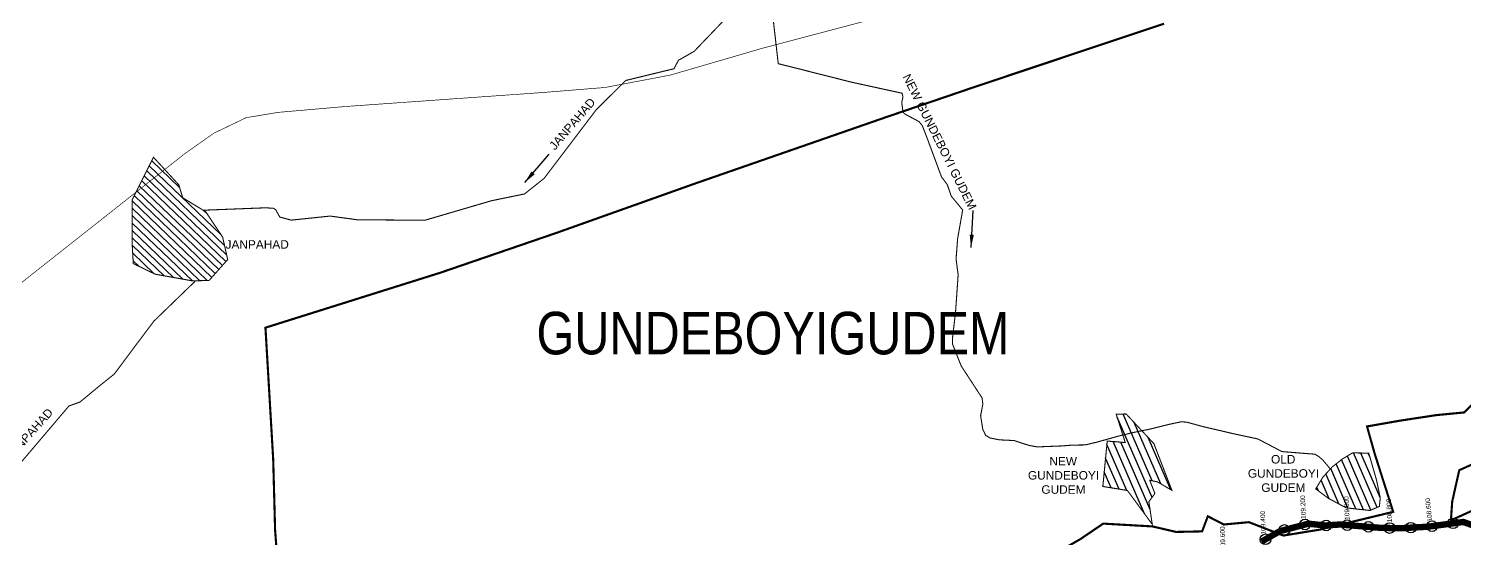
# Model space of a CAD drawing. Header units: millimetres. Extents: x 345922 to 402103, y 1833175 to 1858598.
# Drawn here: x 363290 to 370049, y 1850468 to 1852864 of the extents above; entities that cross this region are included whole.
import ezdxf

# ---------------------------------------------------------------- set-up
doc = ezdxf.new("R2010")
doc.units = ezdxf.units.MM
doc.header["$PDMODE"] = 32
doc.header["$PDSIZE"] = 50
doc.linetypes.add('JIS_02_1.0', pattern=[2, 1, -1])
for name, color, linetype in [('BND', 160, 'Continuous'), ('FRL', 3, 'Continuous'), ('points', 161, 'Continuous'), ('ROADS', 10, 'Continuous'), ('VILLAGE AREA', 44, 'Continuous'), ('VILLAGE NAMES', 7, 'Continuous')]:
    doc.layers.add(name, color=color, linetype=linetype)
doc.styles.get("Standard").update_dxf_attribs({"font": 'arial.ttf'})
doc.styles.add('style1', font='')
doc.styles.get('style1').set_extended_font_data('Bahnschrift Condensed')
doc.linetypes.add('TRACKS', pattern='A,0.15,[130,ltypeshp.shx,S=0.25,R=0,X=0,Y=0],0.15', length=0.3)
doc.dimstyles.get("Standard").update_dxf_attribs({"dimtxt": 0.18, "dimasz": 0.18, "dimexe": 0.18, "dimexo": 0.0625, "dimgap": 0.09, "dimtad": 0, "dimtih": 1, "dimtoh": 1, "dimdec": 4, "dimzin": 0, "dimdsep": 46, "dimtxsty": 'Standard', "dimcen": 0.09, "dimadec": 0, "dimazin": 0, "dimtfac": 1, "dimtdec": 4, "dimtofl": 0, "dimtmove": 0, "dimatfit": 3, "dimfxl": 1, "dimtolj": 1, "dimtzin": 0, "dimarcsym": 0})
pattern_1 = [(113.5464313, (0, 0), (-29.1063882, -12.6838743), [])]

msp = doc.modelspace()

# ---------------------------------------------------------------- hatches: boundary and pattern name
at = {"layer": 'VILLAGE AREA'}
h = msp.add_hatch(dxfattribs=at)
h.set_pattern_fill('ANSI31', color=256, scale=200, angle=91.19042, style=0)
h.set_pattern_definition([(136.1904153, (-391.318, 34.695), (-17.3065976, -18.0411108), [])])
h.paths.add_polyline_path([(363877.6, 1852259.2), (363777, 1852058.3), (363777, 1851854.8), (363782.3, 1851759.6), (363885.5, 1851709.4), (364062.8, 1851677.7), (364139.6, 1851680.3), (364226.9, 1851778.1), (364203.1, 1851883.9), (364123.7, 1852002.8), (364015.2, 1852068.9), (363996.7, 1852129.7)])
h = msp.add_hatch(dxfattribs=at)
h.set_pattern_fill('ANSI31,_O', color=256, scale=10, angle=68.54643)
h.set_pattern_definition(pattern_1)
h.paths.add_polyline_path([(368457.3, 1851052), (368587.7, 1850912.6), (368672.5, 1850693), (368604.1, 1850733), (368568.3, 1850739.9), (368592.4, 1850677.9), (368564, 1850639.2), (368580, 1850533.3), (368462.9, 1850692.4), (368347.4, 1850711.1), (368368.1, 1850924.7), (368452.9, 1850917.8), (368410.3, 1851051.1)])
h = msp.add_hatch(dxfattribs=at)
h.set_pattern_fill('ANSI31,_O', color=256, scale=10, angle=68.54643)
h.set_pattern_definition(pattern_1)
h.paths.add_polyline_path([(369599.3, 1850867.8), (369523.4, 1850869.1), (369476, 1850840.7), (369427.2, 1850802.7), (369383.8, 1850755.3), (369349.9, 1850699.8), (369409.6, 1850655.1), (369493.6, 1850610.4), (369604.7, 1850598.2), (369649.4, 1850617.2), (369653.5, 1850657.8), (369635.9, 1850741.8)])

# ---------------------------------------------------------------- linework, layer by layer
at = {"color": 245, "linetype": 'TRACKS', "ltscale": 75}
msp.add_lwpolyline([(363168.9, 1851600.8, 3, 3, 0), (364022.6, 1852274.4, 3, 3, 0), (364161, 1852372, 3, 3, 0), (364314.2, 1852445.6, 3, 3, 0), (364465, 1852470.5, 3, 3, 0), (364778.5, 1852497.8, 3, 3, 0), (365716.2, 1852564.3, 3, 3, 0), (366004.6, 1852587.6, 3, 3, 0), (366310.6, 1852645.7, 3, 3, 0), (366746.4, 1852772.5, 3, 3, 0), (367906.7, 1853078.7, 3, 3, 0), (369079, 1853380.4, 3, 3, 0), (369625.1, 1853457.6, 3, 3, 0), (369941, 1853501.6, 3, 3, 0), (370132.5, 1853551.7, 3, 3, 0), (370269.5, 1853615.5, 3, 3, 0), (370395.9, 1853722.1, 3, 3, 0), (370544.5, 1853902.1, 3, 3, 0), (370728.7, 1854140.2, 3, 3, 0), (370808.9, 1854217.8, 3, 3, 0), (370936.5, 1854292.7, 3, 3, 0), (371977.1, 1854759.7, 3, 3, 0), (372721.8, 1855114.6, 0, 0, 0)], format="xyseb", dxfattribs=at)
at = {"layer": 'BND', "linetype": 'JIS_02_1.0', "lineweight": 30, "ltscale": 50, "const_width": 10}
for points in [[(368635.6, 1852887.4), (367756.5, 1852594.4), (367316.7, 1852444.4), (366431.6, 1852137.2), (365776.1, 1851904.1), (365228.7, 1851716.6), (364404.7, 1851457.9), (364441.1, 1850840.2), (364450.2, 1850505), (364469.6, 1850252)], [(368106.7, 1850386.5), (368241.9, 1850463.7), (368349.1, 1850536.4), (368581, 1850523.2), (368692.2, 1850497.3), (368815, 1850499.9), (368841.7, 1850570.9), (368917, 1850532.2), (369035, 1850543.2), (369197.4, 1850480.2), (369367.9, 1850508), (369714.5, 1850591.7), (369626.1, 1850869.4), (369591.3, 1850993.4), (369747.7, 1851020.8), (369916.3, 1851046.5), (370048.9, 1851059.3), (370156.5, 1851164.6)], [(370326.7, 1850922.7), (370025.5, 1850787.7), (369992.3, 1850640.1), (369986.2, 1850551.5), (370239.4, 1850667.5)]]:
    msp.add_lwpolyline(points, dxfattribs=at)
at = {"layer": 'FRL', "color": 84, "const_width": 30}
msp.add_lwpolyline([(369095.2, 1850452.5), (369180.9, 1850500.9), (369315.1, 1850536.1), (369395.5, 1850527.6), (369464, 1850532.3), (369644.8, 1850517.3), (369742.9, 1850514.4), (369876.6, 1850521.7), (370045, 1850544.2), (370158.4, 1850503.7)], dxfattribs=at)
at = {"layer": 'FRL', "color": 82}
msp.add_lwpolyline([(370158.4, 1850503.7), (370045, 1850544.2), (369876.6, 1850521.7), (369742.9, 1850514.4), (369644.8, 1850517.3), (369464, 1850532.3), (369395.5, 1850527.6), (369315.1, 1850536.1), (369180.9, 1850500.9), (369095.2, 1850452.5)], dxfattribs=at)
at = {"layer": 'points'}
for p in [(369202.7, 1850506.7), (369299.5, 1850532), (369398.5, 1850527.8), (369498.2, 1850529.4), (369597.9, 1850521.2), (369697.7, 1850515.7), (369797.6, 1850517.4), (369897.3, 1850524.4), (369996.4, 1850537.7), (369113.5, 1850462.8)]:
    msp.add_point(p, dxfattribs=at)
at = {"layer": 'ROADS', "const_width": 5}
for points in [[(366587.9, 1852929.3), (366423.2, 1852757.4), (366349.1, 1852715.3), (366328.3, 1852675.8), (366101.1, 1852620.5), (365962.6, 1852483.4), (365716.5, 1852159.8), (365624.5, 1852086.8), (365469, 1852054.9), (365154.9, 1851963), (364836, 1851965.5), (364709.6, 1851982.8), (364526.2, 1851963.7), (364472, 1851978.3), (364452.3, 1852013.8), (364441.6, 1852019.6), (364404.6, 1852021.6), (364111.4, 1852010.3)], [(369417.9, 1850792.6), (369411.3, 1850802.2), (369381.3, 1850837.5), (369362.8, 1850852.7), (369346, 1850862.8), (369190.5, 1850875.2), (369077.2, 1850934.6), (368963.9, 1850958.8), (368822.5, 1850991.8), (368741.5, 1851013.7), (368716.6, 1851015.3), (368664.2, 1851004.3), (368574, 1850981.8), (368492.6, 1850965.3), (368422.5, 1850948.5), (368321.4, 1850920.1), (368264.1, 1850906.4), (368204.7, 1850905.6), (368150.6, 1850901.6), (368038, 1850897.2), (367998.3, 1850904.6), (367929.6, 1850927.1), (367860.5, 1850930.4), (367816.8, 1850939), (367795.5, 1850951.8), (367782.4, 1850978.9), (367771.9, 1851044.1), (367782.5, 1851097.8), (367779, 1851127.1), (367680.7, 1851277.5), (367639.2, 1851381.9), (367639.8, 1851411), (367654.1, 1851533.6), (367666.1, 1851706.4), (367656.4, 1851781.2), (367663.6, 1851876.2), (367687.5, 1852011.4), (367633.2, 1852077.1), (367615, 1852131), (367587.7, 1852167.2), (367524.7, 1852337.2), (367497.1, 1852408.8), (367481.4, 1852427.4), (367416.2, 1852462), (367406.6, 1852471.1), (367400.5, 1852517.3), (367406.3, 1852540.8), (367402.4, 1852560.5), (367167.3, 1852611.7), (366819.1, 1852699.6), (366796, 1852902.4)], [(364073, 1851678), (364070.3, 1851672.9), (364011.1, 1851615.9), (363879.9, 1851489), (363788.1, 1851367.3), (363693.7, 1851240.5), (363624.8, 1851185.3), (363531.7, 1851108.3), (363479.4, 1851089.6), (363424.9, 1851025.5), (363249, 1850818.7)]]:
    msp.add_lwpolyline(points, dxfattribs=at)
at = {"layer": 'VILLAGE AREA', "const_width": 5}
for points in [[(363877.6, 1852259.2), (363777, 1852058.3), (363777, 1851854.8), (363782.3, 1851759.6), (363885.5, 1851709.4), (364062.8, 1851677.7), (364139.6, 1851680.3), (364226.9, 1851778.1), (364203.1, 1851883.9), (364123.7, 1852002.8), (364015.2, 1852068.9), (363996.7, 1852129.7), (363877.6, 1852259.2)], [(368457.3, 1851052), (368587.7, 1850912.6), (368672.5, 1850693), (368604.1, 1850733), (368568.3, 1850739.9), (368592.4, 1850677.9), (368564, 1850639.2), (368580, 1850533.3), (368462.9, 1850692.4), (368347.4, 1850711.1), (368368.1, 1850924.7), (368452.9, 1850917.8), (368410.3, 1851051.1), (368457.3, 1851052)], [(369599.3, 1850867.8), (369523.4, 1850869.1), (369476, 1850840.7), (369427.2, 1850802.7), (369383.8, 1850755.3), (369349.9, 1850699.8), (369409.6, 1850655.1), (369493.6, 1850610.4), (369604.7, 1850598.2), (369649.4, 1850617.2), (369653.5, 1850657.8), (369635.9, 1850741.8), (369599.3, 1850867.8)]]:
    msp.add_lwpolyline(points, dxfattribs=at)

# ---------------------------------------------------------------- texts
at = {"layer": 'points', "color": 1}
for s, rotation, p in [('109.200', 92.3926, (369303.4, 1850559.1)), ('109.000', 92.3926, (369509.1, 1850554.5)), ('108.600', 96.43062, (369898.7, 1850547.1)), ('109.400', 92.3926, (369114.7, 1850485.6)), ('108.800', 92.3926, (369708.7, 1850543.2)), ('109.600', 92.3926, (368925, 1850412.8))]:
    msp.add_text(s, height=22, rotation=rotation, dxfattribs=at).set_placement(p)
at = {"layer": 'ROADS'}
for rotation, p in [(49.48861, (365767.7, 1852290.1)), (48.03477, (363208.7, 1850834.8))]:
    msp.add_text('JANPAHAD', height=40, rotation=rotation, dxfattribs=at).set_placement(p)
at = {"layer": 'ROADS', "insert": (367438.2, 1852658.2), "char_height": 40, "width": 700.918, "attachment_point": 1, "rotation": 296.58836}
msp.add_mtext('\\pi2.3282;NEW GUNDEBOYI GUDEM', dxfattribs=at)
at = {"layer": 'VILLAGE AREA'}
msp.add_text('JANPAHAD', height=40, dxfattribs=at).set_placement((364216.7, 1851829.4))
at = {"layer": 'VILLAGE AREA', "char_height": 40, "width": 330.714, "attachment_point": 1}
for s, insert in [('\\pi110.75;OLD\\P\\pi1.687;GUNDEBOYI \\P\\pi64.961;GUDEM', (369028.5, 1850859.1)), ('\\pi102.61;NEW\\P\\pi1.687;GUNDEBOYI \\P\\pi64.961;GUDEM', (367993, 1850850.1))]:
    msp.add_mtext(s, dxfattribs=dict(at, insert=insert))
at = {"layer": 'VILLAGE NAMES', "color": 0, "style": 'style1'}
msp.add_text('GUNDEBOYIGUDEM', height=200, dxfattribs=at).set_placement((365680.7, 1851332.4))

# ---------------------------------------------------------------- leaders
at = {"layer": 'ROADS'}
for points in [[(365625.5, 1852140.5), (365741, 1852273.6)], [(367726.7, 1851835.1), (367737.2, 1852008.2)]]:
    msp.add_leader(points, dimstyle='Standard', override={"dimasz": 60}, dxfattribs=at)

doc.saveas('drawing.dxf')
